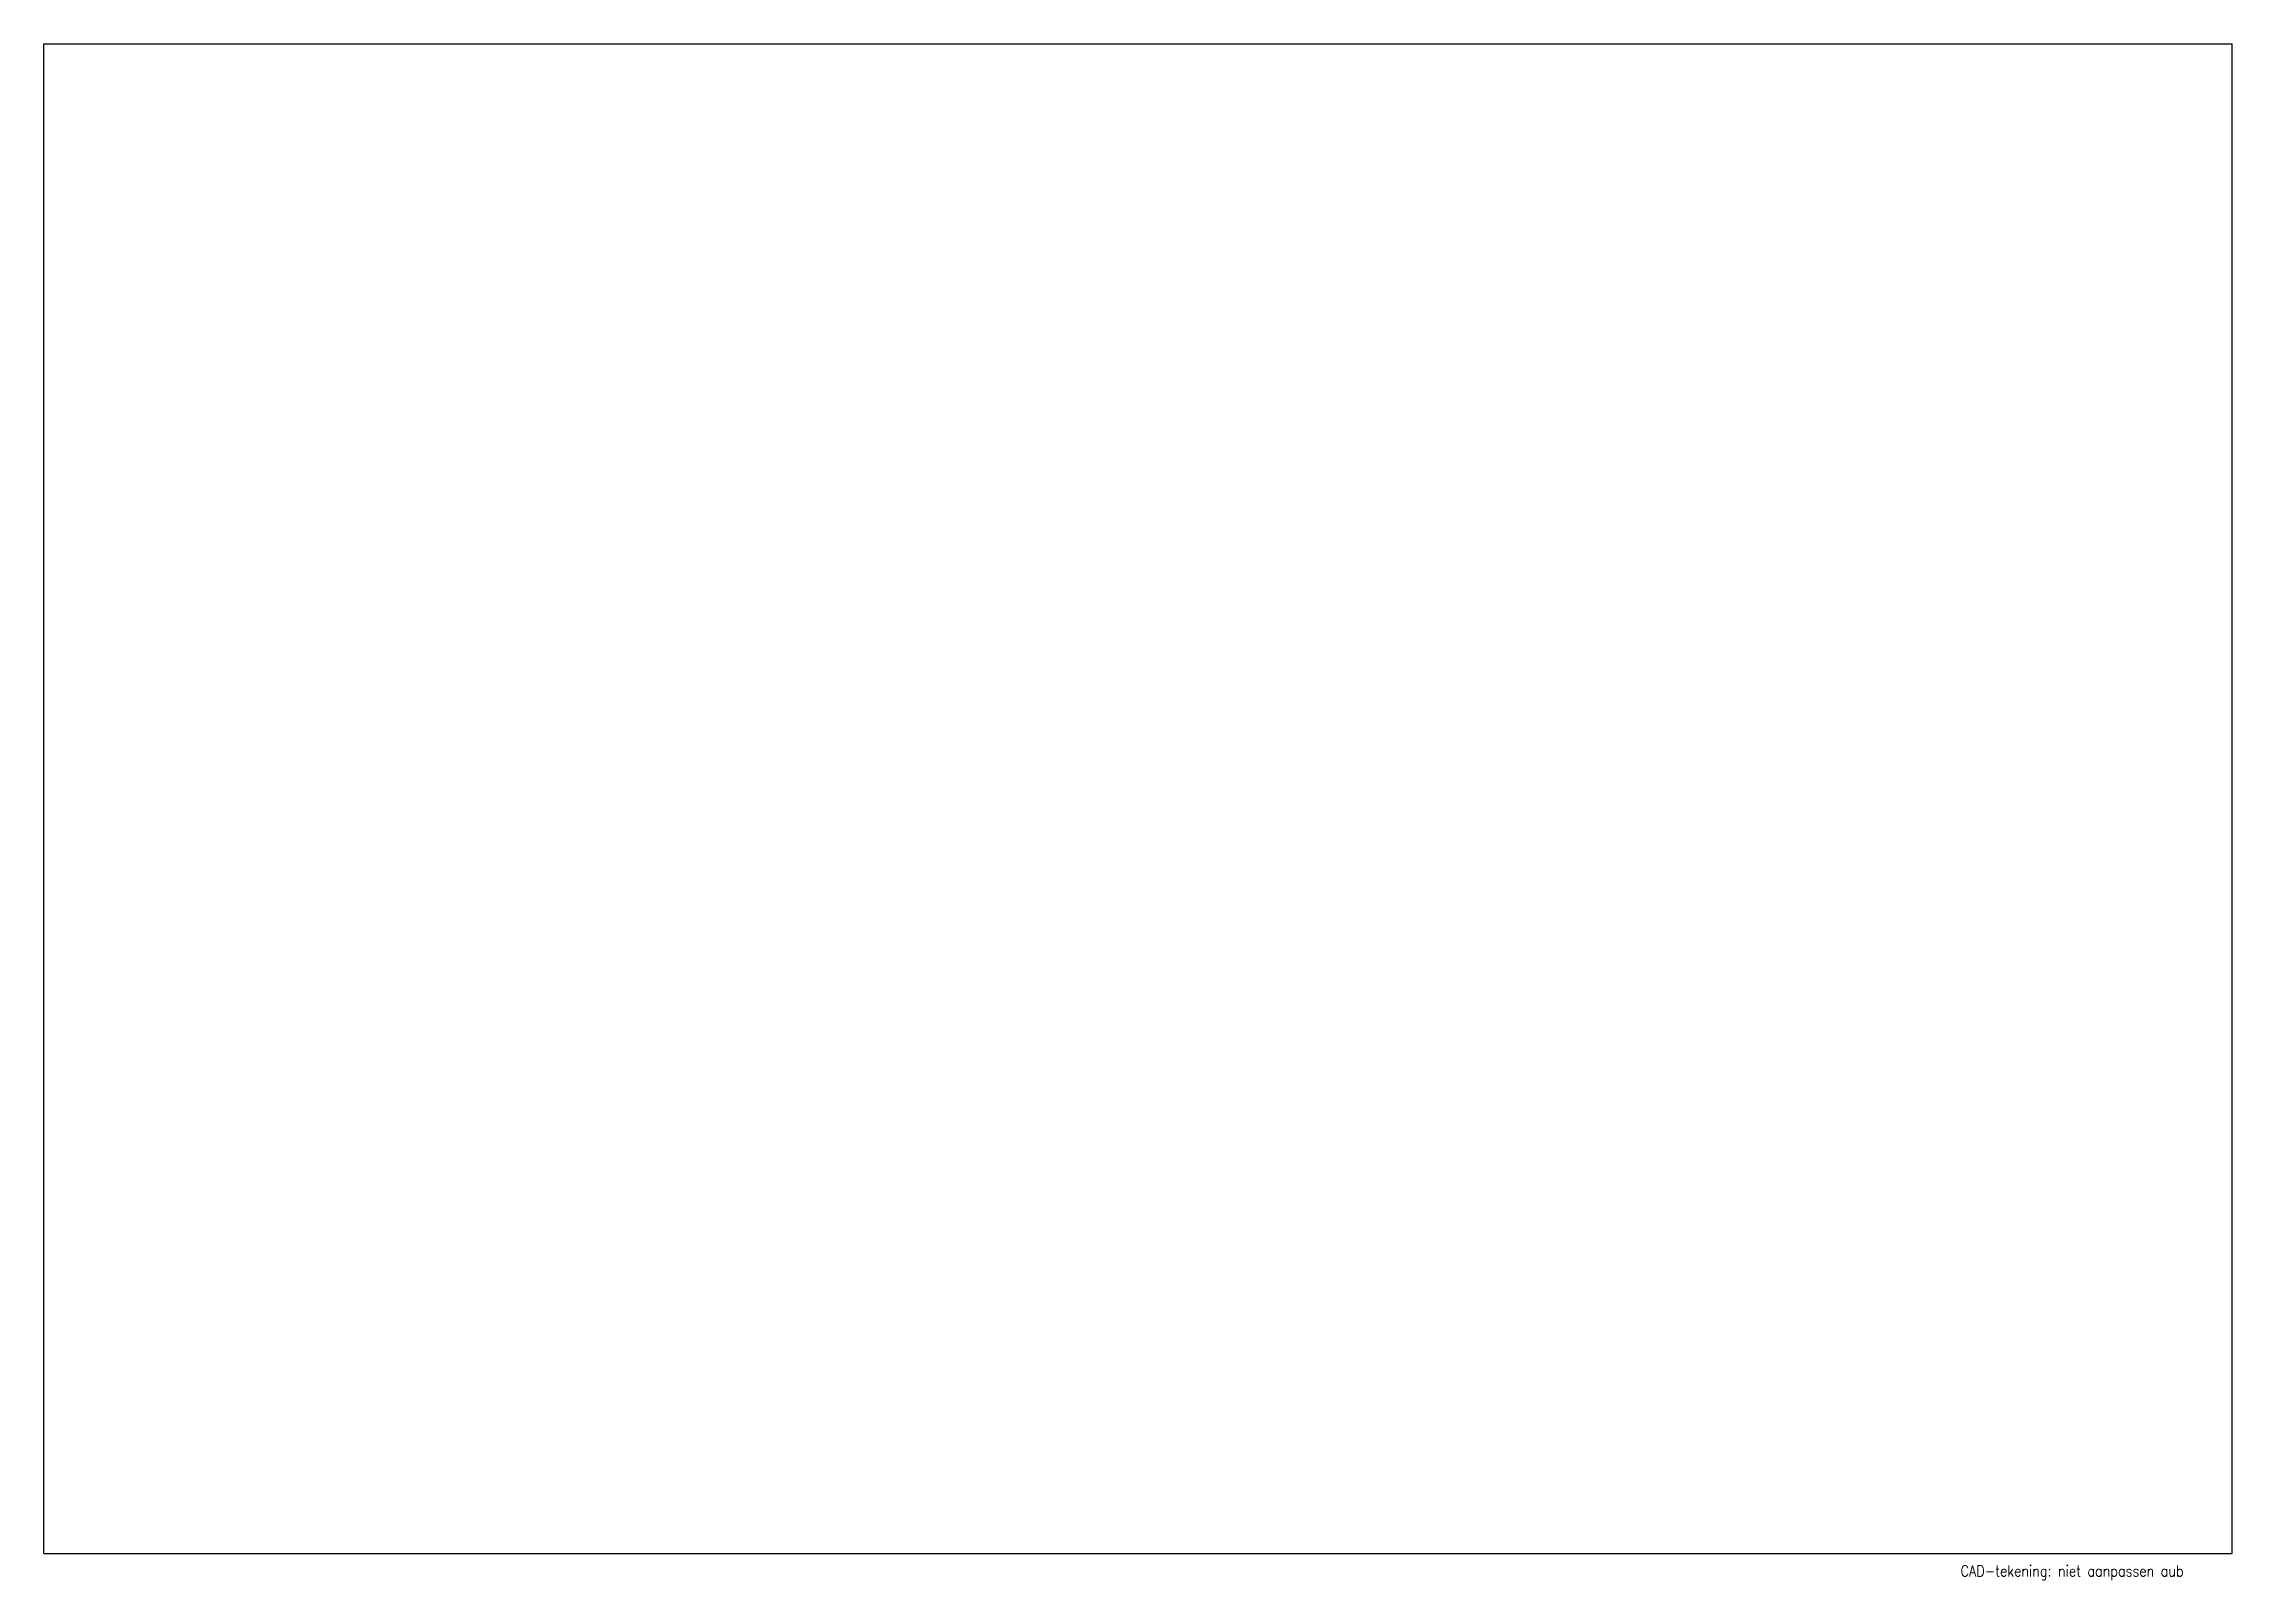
# Model space of a CAD drawing. Extents: x 7 to 403, y 2 to 280.
import ezdxf

# ---------------------------------------------------------------- set-up
doc = ezdxf.new("R2010")
doc.units = 0
doc.header["$LTSCALE"] = 25
doc.layers.add('1', color=7, linetype='CONTINUOUS')
doc.layers.add('30', color=7, linetype='CONTINUOUS')
doc.styles.get("Standard").update_dxf_attribs({"font": 'simplex'})

# ---------------------------------------------------------------- blocks, each defined once
blk = doc.blocks.new('TDCAD')
at = {"layer": '30', "color": 0, "width": 0.85}
blk.add_text('CAD-tekening: niet aanpassen aub', height=2, dxfattribs=at).set_placement((-47.9, -3.23))
blk = doc.blocks.new('A3H')
at = {"layer": '1', "color": 0}
for p, q in [((6.97, 7.3), (6.97, 280.3)), ((6.97, 280.3), (402.97, 280.3)), ((402.97, 7.3), (402.97, 280.3)), ((6.97, 7.3), (402.97, 7.3))]:
    blk.add_line(p, q, dxfattribs=at)
blk.add_blockref('TDCAD', (401.71, 6.35), dxfattribs=at)

msp = doc.modelspace()

# ---------------------------------------------------------------- block references
at = {"layer": '1', "color": 0}
msp.add_blockref('A3H', (0, 0), dxfattribs=at)

doc.saveas('drawing.dxf')
